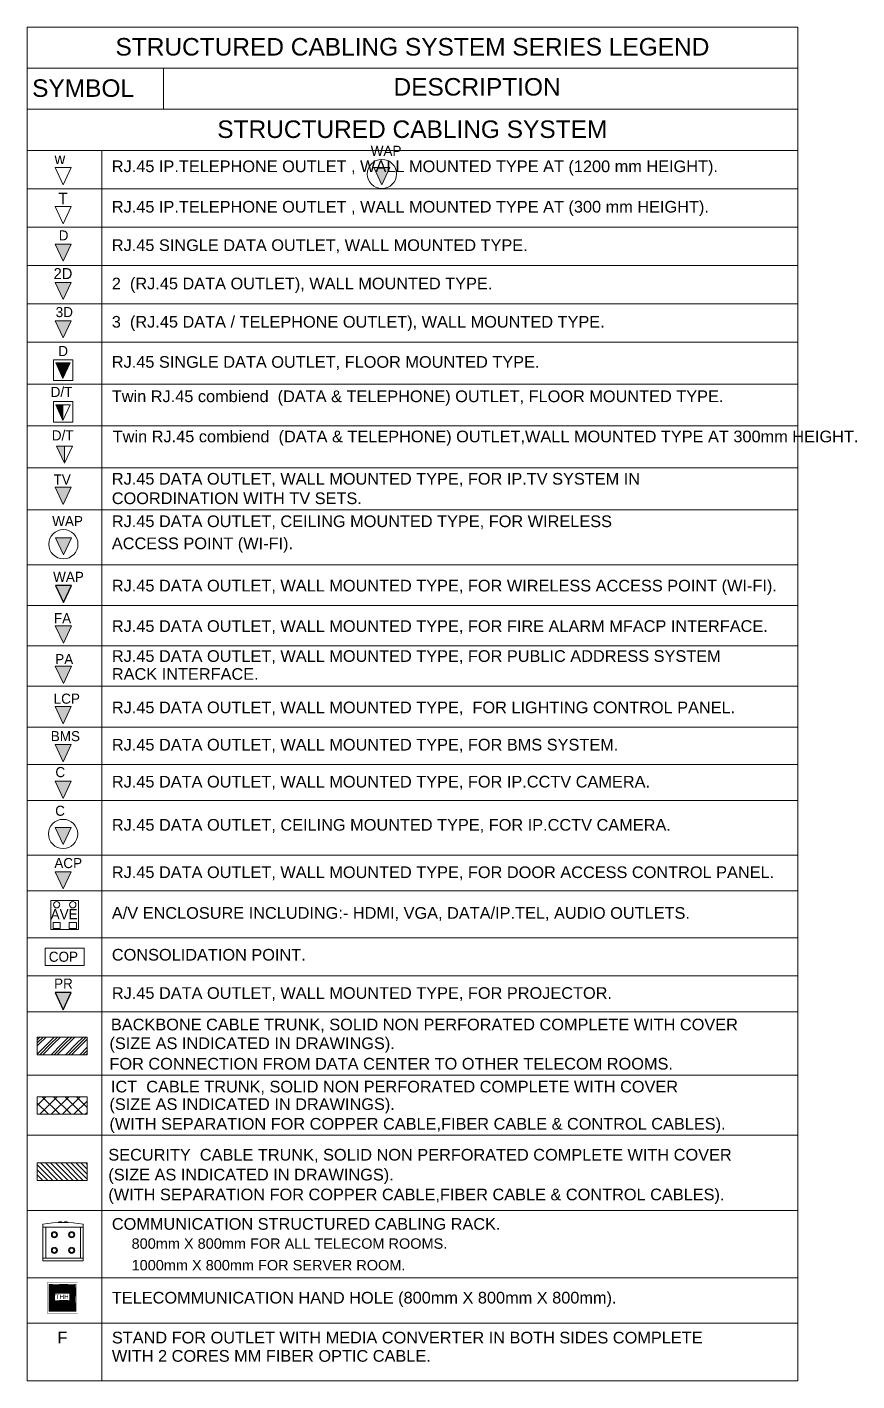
# Model space of a CAD drawing. Extents: x -15 to 169, y 313 to 399.
# Drawn here: x 149.59 to 168.53, y 344.97 to 375.86 of the extents above; entities that cross this region are included whole.
import ezdxf

# ---------------------------------------------------------------- set-up
doc = ezdxf.new("R2010")
doc.units = 0
doc.header["$LTSCALE"] = 0.15
doc.layers.get('0').update_dxf_attribs({"color": 252})
for name, color, linetype, lineweight in [('A-ANNO-NOTE', 10, 'Continuous', 0), ('E-ELECTRICAL', 252, 'Continuous', 0), ('E-TEXT', 7, 'Continuous', 0), ('ICT MANHOLE', 5, 'Continuous', 0), ('T-AUDIO VISUAL-AVE', 7, 'Continuous', 0), ('T-LINE', 7, 'Continuous', 0), ('T-STRUCTURED', 7, 'Continuous', 0)]:
    doc.layers.add(name, color=color, linetype=linetype, lineweight=lineweight)
doc.styles.add('Arial_21', font='arial.ttf', dxfattribs={"height": 2.485528})
doc.styles.add('Arial_5', font='arial.ttf', dxfattribs={"height": 2.301158})
doc.styles.add('Arial_7', font='arial.ttf', dxfattribs={"height": 0.660856})
doc.styles.add('Arial_8', font='arial.ttf', dxfattribs={"height": 0.805844})

# ---------------------------------------------------------------- blocks, each defined once
blk = doc.blocks.new('LEGEND_dwg_SCR-1155332-TELECOMMUNICATION LEGEND_ GENERAL NOTES _SYMBOLS _ ABBREVIATIONS')
at = {"layer": 'T-STRUCTURED'}
for p, q in [((346, 581), (-346, 581)), ((-296, 581), (-296, 50)), ((296, 50), (296, 581)), ((-346, 50), (346, 50))]:
    blk.add_line(p, q, dxfattribs=at)
at = {"layer": 'T-STRUCTURED', "flags": 128}
for points in [[(-346, 631), (-346, 0), (346, 0), (346, 631)], [(-72, 658), (-72, 670), (-26, 670), (-26, 659)], [(72, 658), (72, 670), (26, 670), (26, 659)]]:
    blk.add_lwpolyline(points, dxfattribs=at)
at = {"layer": 'T-STRUCTURED'}
for centre, radius in [((-148, 449), 52.5), ((-148, 449), 37.5), ((148, 449), 52.5), ((148, 449), 37.5), ((-148, 182), 52.5), ((148, 182), 52.5), ((-148, 182), 37.5), ((148, 182), 37.5)]:
    blk.add_circle(centre, radius, dxfattribs=at)
blk.add_arc((0, -1514), 2173, 80.8419, 99.1581, dxfattribs=at)
blk = doc.blocks.new('LEGEND_dwg__U24-1155325-TELECOMMUNICATION LEGEND_ GENERAL NOTES _SYMBOLS _ ABBREVIATIONS')
at = {"layer": 'T-STRUCTURED', "flags": 128}
blk.add_lwpolyline([(138, 295), (-138, 295), (0, 0)], close=True, dxfattribs=at)
blk = doc.blocks.new('F1')
at = {"xscale": 0.01150579243575653, "yscale": 0.01150579243575653, "zscale": 0.01150579243575653}
blk.add_blockref('LEGEND_dwg__U24-1155325-TELECOMMUNICATION LEGEND_ GENERAL NOTES _SYMBOLS _ ABBREVIATIONS', (29.6, -7.6), dxfattribs=at)
at = {"color": 4}
blk.add_attdef('W', (27.92, -3.52), '', height=2.17, dxfattribs=at)
blk = doc.blocks.new('DAR-DB112-B1-TI0003_dwg_T-PUBLIC-18406571-LEGEND')
at = {"layer": 'T-STRUCTURED', "flags": 128}
blk.add_lwpolyline([(138, 295), (-138, 295), (0, 0)], close=True, dxfattribs=at)
blk = doc.blocks.new('F2')
at = {"xscale": 0.01150579243575653, "yscale": 0.01150579243575653, "zscale": 0.01150579243575653}
blk.add_blockref('DAR-DB112-B1-TI0003_dwg_T-PUBLIC-18406571-LEGEND', (29.6, -15.27), dxfattribs=at)
at = {"color": 4}
blk.add_attdef('T', (28.66, -11.45), '', height=2.28, dxfattribs=at)
blk = doc.blocks.new('LEGEND_dwg__U29-1155334-TELECOMMUNICATION LEGEND_ GENERAL NOTES _SYMBOLS _ ABBREVIATIONS')
at = {"layer": 'T-STRUCTURED'}
blk.add_hatch(color=256, dxfattribs=at).paths.add_polyline_path([(0, 0), (-138, 295), (138, 295)], flags=0)
at = {"layer": 'T-STRUCTURED', "flags": 128}
blk.add_lwpolyline([(138, 295), (0, 0), (-138, 295)], close=True, dxfattribs=at)
blk = doc.blocks.new('F3')
at = {"xscale": 0.01150579243575653, "yscale": 0.01150579243575653, "zscale": 0.01150579243575653}
blk.add_blockref('LEGEND_dwg__U29-1155334-TELECOMMUNICATION LEGEND_ GENERAL NOTES _SYMBOLS _ ABBREVIATIONS', (29.6, -22.67), dxfattribs=at)
at = {"color": 4}
blk.add_attdef('D', (28.75, -18.55), '', height=1.97, dxfattribs=at)
blk = doc.blocks.new('DAR-DB112-B1-TI0003_dwg__U76-18406572-LEGEND')
at = {"layer": 'T-STRUCTURED'}
blk.add_hatch(color=256, dxfattribs=at).paths.add_polyline_path([(0, 0), (137, 295), (-138, 295)])
at = {"layer": 'T-STRUCTURED', "flags": 128}
blk.add_lwpolyline([(137, 295), (0, 0), (-138, 295)], close=True, dxfattribs=at)
blk = doc.blocks.new('f4')
at = {"xscale": 0.01150579243575653, "yscale": 0.01150579243575653, "zscale": 0.01150579243575653}
blk.add_blockref('DAR-DB112-B1-TI0003_dwg__U76-18406572-LEGEND', (29.6, -30.23), dxfattribs=at)
at = {"color": 4}
blk.add_attdef('2D', (27.73, -26.17), '', height=2.16, dxfattribs=at)
blk = doc.blocks.new('f5')
at = {"xscale": 0.01150579243575653, "yscale": 0.01150579243575653, "zscale": 0.01150579243575653}
blk.add_blockref('DAR-DB112-B1-TI0003_dwg__U76-18406572-LEGEND', (29.6, -37.78), dxfattribs=at)
at = {"color": 4}
blk.add_attdef('3D', (28.14, -33.68), '', height=1.99, dxfattribs=at)
blk = doc.blocks.new('LEGEND_dwg__U30-1155335-TELECOMMUNICATION LEGEND_ GENERAL NOTES _SYMBOLS _ ABBREVIATIONS')
at = {"layer": 'T-STRUCTURED'}
blk.add_hatch(color=256, dxfattribs=at).paths.add_polyline_path([(-3, 34), (-126, 299), (121, 299)], flags=0)
at = {"layer": 'T-STRUCTURED', "flags": 128}
for points in [[(164, 354), (-164, 354), (-164, 0), (164, 0)], [(121, 299), (-3, 34), (-126, 299)]]:
    blk.add_lwpolyline(points, close=True, dxfattribs=at)
blk = doc.blocks.new('f6')
at = {"xscale": 0.01150579243575653, "yscale": 0.01150579243575653, "zscale": 0.01150579243575653}
blk.add_blockref('LEGEND_dwg__U30-1155335-TELECOMMUNICATION LEGEND_ GENERAL NOTES _SYMBOLS _ ABBREVIATIONS', (29.6, -46.16), dxfattribs=at)
at = {"color": 4}
blk.add_attdef('D', (28.65, -41.36), '', height=1.99, dxfattribs=at)
blk = doc.blocks.new('DAR-DB112-B1-TI0003_dwg__U75-18406554-LEGEND')
at = {"layer": 'T-STRUCTURED'}
blk.add_hatch(color=256, dxfattribs=at).paths.add_polyline_path([(-3, 34), (-3, 299), (-126, 299)])
blk.add_line((-3, 299), (-3, 34), dxfattribs=at)
at = {"layer": 'T-STRUCTURED', "flags": 128}
for points in [[(164, 354), (-164, 354), (-164, 0), (164, 0)], [(121, 299), (-3, 34), (-126, 299)]]:
    blk.add_lwpolyline(points, close=True, dxfattribs=at)
blk = doc.blocks.new('f7')
at = {"xscale": 0.01150579243575653, "yscale": 0.01150579243575653, "zscale": 0.01150579243575653}
blk.add_blockref('DAR-DB112-B1-TI0003_dwg__U75-18406554-LEGEND', (29.6, -54.42), dxfattribs=at)
at = {"color": 4}
blk.add_attdef('D/T', (27.15, -49.42), '', height=1.99, dxfattribs=at)
blk = doc.blocks.new('DAR-DB112-B1-TI0003_dwg__U74-18406553-LEGEND')
at = {"layer": 'T-STRUCTURED'}
blk.add_hatch(color=256, dxfattribs=at).paths.add_polyline_path([(0, 0), (0, 295), (-138, 295)])
blk.add_line((0, 295), (0, 0), dxfattribs=at)
at = {"layer": 'T-STRUCTURED', "flags": 128}
blk.add_lwpolyline([(138, 295), (0, 0), (-138, 295)], close=True, dxfattribs=at)
blk = doc.blocks.new('f8')
at = {"xscale": 0.01150579243575653, "yscale": 0.01150579243575653, "zscale": 0.01150579243575653}
blk.add_blockref('DAR-DB112-B1-TI0003_dwg__U74-18406553-LEGEND', (0, -3.39), dxfattribs=at)
at = {"color": 4}
blk.add_attdef('D/T', (-2.51, 1.12), '', height=1.99, dxfattribs=at)
blk = doc.blocks.new('f9')
at = {"xscale": 0.01150579243575653, "yscale": 0.01150579243575653, "zscale": 0.01150579243575653}
blk.add_blockref('LEGEND_dwg__U29-1155334-TELECOMMUNICATION LEGEND_ GENERAL NOTES _SYMBOLS _ ABBREVIATIONS', (29.6, -70.63), dxfattribs=at)
at = {"color": 4}
blk.add_attdef('TV', (27.72, -66.69), '', height=1.99, dxfattribs=at)
blk = doc.blocks.new('f11')
h = blk.add_hatch(color=256)
h.dxf.hatch_style = 1
h.paths.add_polyline_path([(31.23, -86.58), (28.07, -86.58), (29.65, -89.97)])
blk.add_lwpolyline([(31.23, -86.58), (28.07, -86.58), (29.65, -89.97)], close=True)
at = {"color": 4}
blk.add_attdef('WAP', (27.63, -85.88), '', height=1.99, dxfattribs=at)
blk = doc.blocks.new('DAR-DB112-B1-TI0003_dwg_FA-18406575-LEGEND')
at = {"layer": 'T-STRUCTURED'}
blk.add_hatch(color=256, dxfattribs=at).paths.add_polyline_path([(0, 0), (137, 295), (-138, 295)])
at = {"layer": 'T-STRUCTURED', "flags": 128}
blk.add_lwpolyline([(137, 295), (-138, 295), (0, 0)], close=True, dxfattribs=at)
blk = doc.blocks.new('f12')
at = {"xscale": 0.01150579243575653, "yscale": 0.01150579243575653, "zscale": 0.01150579243575653}
blk.add_blockref('DAR-DB112-B1-TI0003_dwg_FA-18406575-LEGEND', (29.65, -97.95), dxfattribs=at)
at = {"color": 4}
blk.add_attdef('FA', (27.79, -94.03), '', height=1.99, dxfattribs=at)
blk = doc.blocks.new('DAR-DB112-B1-TI0003_dwg_PA-18406574-LEGEND')
at = {"layer": 'T-STRUCTURED'}
blk.add_hatch(color=256, dxfattribs=at).paths.add_polyline_path([(0, 0), (137, 295), (-138, 295)])
at = {"layer": 'T-STRUCTURED', "flags": 128}
blk.add_lwpolyline([(137, 295), (-138, 295), (0, 0)], close=True, dxfattribs=at)
blk = doc.blocks.new('f13')
at = {"xscale": 0.01150579243575653, "yscale": 0.01150579243575653, "zscale": 0.01150579243575653}
blk.add_blockref('DAR-DB112-B1-TI0003_dwg_PA-18406574-LEGEND', (29.65, -105.92), dxfattribs=at)
at = {"color": 4}
blk.add_attdef('PA', (28.05, -102.1), '', height=1.99, dxfattribs=at)
blk = doc.blocks.new('LEGEND_dwg_LCP-1155330-TELECOMMUNICATION LEGEND_ GENERAL NOTES _SYMBOLS _ ABBREVIATIONS')
at = {"layer": 'T-STRUCTURED'}
blk.add_hatch(color=256, dxfattribs=at).paths.add_polyline_path([(138, 295), (0, 0), (-138, 295)], flags=0)
at = {"layer": 'T-STRUCTURED', "flags": 128}
blk.add_lwpolyline([(138, 295), (-138, 295), (0, 0)], close=True, dxfattribs=at)
blk = doc.blocks.new('f14')
at = {"xscale": 0.01150579243575653, "yscale": 0.01150579243575653, "zscale": 0.01150579243575653}
blk.add_blockref('LEGEND_dwg_LCP-1155330-TELECOMMUNICATION LEGEND_ GENERAL NOTES _SYMBOLS _ ABBREVIATIONS', (29.6, -113.87), dxfattribs=at)
at = {"color": 4}
blk.add_attdef('LCP', (27.74, -109.9), '', height=1.99, dxfattribs=at)
blk = doc.blocks.new('LEGEND_dwg_BMS-1155331-TELECOMMUNICATION LEGEND_ GENERAL NOTES _SYMBOLS _ ABBREVIATIONS')
at = {"layer": 'T-STRUCTURED'}
blk.add_hatch(color=256, dxfattribs=at).paths.add_polyline_path([(138, 295), (0, 0), (-138, 295)], flags=0)
at = {"layer": 'T-STRUCTURED', "flags": 128}
blk.add_lwpolyline([(138, 295), (-138, 295), (0, 0)], close=True, dxfattribs=at)
blk = doc.blocks.new('f15')
at = {"xscale": 0.01150579243575653, "yscale": 0.01150579243575653, "zscale": 0.01150579243575653}
blk.add_blockref('LEGEND_dwg_BMS-1155331-TELECOMMUNICATION LEGEND_ GENERAL NOTES _SYMBOLS _ ABBREVIATIONS', (29.6, -121.36), dxfattribs=at)
at = {"color": 4}
blk.add_attdef('BMS', (27.17, -117.28), '', height=1.99, dxfattribs=at)
blk = doc.blocks.new('LEGEND_dwg_C-1155328-TELECOMMUNICATION LEGEND_ GENERAL NOTES _SYMBOLS _ ABBREVIATIONS')
at = {"layer": 'T-STRUCTURED'}
blk.add_hatch(color=256, dxfattribs=at).paths.add_polyline_path([(138, 295), (0, 0), (-138, 295)], flags=0)
at = {"layer": 'T-STRUCTURED', "flags": 128}
blk.add_lwpolyline([(138, 295), (-138, 295), (0, 0)], close=True, dxfattribs=at)
blk = doc.blocks.new('f16')
at = {"xscale": 0.01150579243575653, "yscale": 0.01150579243575653, "zscale": 0.01150579243575653}
blk.add_blockref('LEGEND_dwg_C-1155328-TELECOMMUNICATION LEGEND_ GENERAL NOTES _SYMBOLS _ ABBREVIATIONS', (29.6, -128.58), dxfattribs=at)
at = {"color": 4}
blk.add_attdef('C', (28.08, -124.38), '', height=1.99, dxfattribs=at)
blk = doc.blocks.new('LEGEND_dwg_C-CEILING OUTLET-1155326-TELECOMMUNICATION LEGEND_ GENERAL NOTES _SYMBOLS _ ABBREVIATIONS')
at = {"layer": 'T-STRUCTURED'}
blk.add_hatch(color=256, dxfattribs=at).paths.add_polyline_path([(0, -184), (-138, 111), (138, 111)], flags=0)
at = {"layer": 'T-STRUCTURED', "flags": 128}
blk.add_lwpolyline([(138, 111), (-138, 111), (0, -184)], close=True, dxfattribs=at)
at = {"layer": 'T-STRUCTURED'}
blk.add_circle((0, 0), 250, dxfattribs=at)
blk = doc.blocks.new('f17')
at = {"xscale": 0.01150579243575653, "yscale": 0.01150579243575653, "zscale": 0.01150579243575653}
blk.add_blockref('LEGEND_dwg_C-CEILING OUTLET-1155326-TELECOMMUNICATION LEGEND_ GENERAL NOTES _SYMBOLS _ ABBREVIATIONS', (29.6, -135.57), dxfattribs=at)
at = {"color": 4}
blk.add_attdef('C', (28.04, -132), '', height=1.99, dxfattribs=at)
blk = doc.blocks.new('f18')
at = {"xscale": 0.01150579243575653, "yscale": 0.01150579243575653, "zscale": 0.01150579243575653}
blk.add_blockref('LEGEND_dwg_C-1155328-TELECOMMUNICATION LEGEND_ GENERAL NOTES _SYMBOLS _ ABBREVIATIONS', (29.6, -146.42), dxfattribs=at)
at = {"color": 4}
blk.add_attdef('ACP', (27.87, -142.31), '', height=1.99, dxfattribs=at)
blk = doc.blocks.new('DAR-DB112-B1-TI0003_dwg_AVE-18406578-LEGEND')
at = {"layer": 'T-AUDIO VISUAL-AVE', "flags": 128}
for points in [[(-238, 498), (-238, 0), (238, 0), (238, 498)], [(-198, 122), (-73, 122), (-73, 22), (-198, 22)], [(77, 122), (202, 122), (202, 22), (77, 22)]]:
    blk.add_lwpolyline(points, close=True, dxfattribs=at)
at = {"layer": 'T-AUDIO VISUAL-AVE'}
for centre in [(-135, 427), (140, 427)]:
    blk.add_circle(centre, 55, dxfattribs=at)
blk = doc.blocks.new('f19')
at = {"xscale": 0.01150579243575653, "yscale": 0.01150579243575653, "zscale": 0.01150579243575653}
blk.add_blockref('DAR-DB112-B1-TI0003_dwg_AVE-18406578-LEGEND', (29.89, -154.44), dxfattribs=at)
at = {"color": 4}
blk.add_attdef('AVE', (27.15, -152.39), '', height=1.99, dxfattribs=at)
blk = doc.blocks.new('DAR-DB112-B1-TI0003_dwg_consolidation point-18406577-LEGEND')
at = {"layer": 'T-STRUCTURED', "flags": 128}
blk.add_lwpolyline([(334, 0), (334, 300), (-334, 300), (-334, 0)], close=True, dxfattribs=at)
blk = doc.blocks.new('f20')
at = {"xscale": 0.01150579243575653, "yscale": 0.01150579243575653, "zscale": 0.01150579243575653}
blk.add_blockref('DAR-DB112-B1-TI0003_dwg_consolidation point-18406577-LEGEND', (29.89, -161.53), dxfattribs=at)
at = {"color": 4}
blk.add_attdef('COP', (26.78, -160.78), '', height=1.99, dxfattribs=at)
blk = doc.blocks.new('f21')
h = blk.add_hatch(color=256)
h.dxf.hatch_style = 1
h.paths.add_polyline_path([(31.18, -166.85), (28.02, -166.85), (29.6, -170.24)])
blk.add_lwpolyline([(31.18, -166.85), (28.02, -166.85), (29.6, -170.24)], close=True)
at = {"color": 4}
blk.add_attdef('PR', (27.82, -166.08), '', height=1.99, dxfattribs=at)
blk = doc.blocks.new('LEGEND_dwg_WAP-CEILING-1155327-TELECOMMUNICATION LEGEND_ GENERAL NOTES _SYMBOLS _ ABBREVIATIONS')
at = {"layer": 'T-STRUCTURED'}
blk.add_hatch(color=256, dxfattribs=at).paths.add_polyline_path([(0, -184), (-138, 111), (138, 111)], flags=0)
at = {"layer": 'T-STRUCTURED', "flags": 128}
blk.add_lwpolyline([(138, 111), (-138, 111), (0, -184)], close=True, dxfattribs=at)
at = {"layer": 'T-STRUCTURED'}
blk.add_circle((0, 0), 250, dxfattribs=at)
blk = doc.blocks.new('f10')
at = {"xscale": 0.01150579243575653, "yscale": 0.01150579243575653, "zscale": 0.01150579243575653}
blk.add_blockref('LEGEND_dwg_WAP-CEILING-1155327-TELECOMMUNICATION LEGEND_ GENERAL NOTES _SYMBOLS _ ABBREVIATIONS', (29.6, -78.29), dxfattribs=at)
at = {"color": 4}
blk.add_attdef('WAP', (27.39, -74.72), '', height=1.99, dxfattribs=at)

msp = doc.modelspace()

# ---------------------------------------------------------------- linework, layer by layer
at = {"linetype": 'Continuous'}
for p, q in [((149.823, 352.75), (149.884, 352.811)), ((149.823, 352.681), (149.954, 352.811)), ((149.823, 352.423), (150.058, 352.658)), ((149.823, 352.611), (149.87, 352.658)), ((149.87, 352.658), (150.023, 352.811)), ((149.881, 352.411), (150.128, 352.658)), ((149.95, 352.411), (150.197, 352.658)), ((150.058, 352.658), (150.212, 352.811)), ((150.128, 352.658), (150.281, 352.811)), ((150.138, 352.411), (150.386, 352.658)), ((150.197, 352.658), (150.351, 352.811)), ((150.208, 352.411), (150.455, 352.658)), ((150.277, 352.411), (150.525, 352.658)), ((150.386, 352.658), (150.539, 352.811)), ((150.455, 352.658), (150.609, 352.811)), ((150.466, 352.411), (150.713, 352.658)), ((150.525, 352.658), (150.678, 352.811)), ((150.535, 352.411), (150.783, 352.658)), ((150.605, 352.411), (150.852, 352.658)), ((150.713, 352.658), (150.867, 352.811)), ((150.783, 352.658), (150.936, 352.811)), ((150.793, 352.411), (150.963, 352.58)), ((150.852, 352.658), (150.963, 352.768)), ((150.863, 352.411), (150.963, 352.51)), ((150.932, 352.411), (150.963, 352.441)), ((149.823, 351.254), (150.02, 351.451)), ((150.077, 351.051), (149.823, 351.305)), ((149.88, 351.051), (150.28, 351.451)), ((150.337, 351.051), (149.937, 351.451)), ((150.14, 351.051), (150.54, 351.451)), ((150.597, 351.051), (150.196, 351.451)), ((150.399, 351.051), (150.8, 351.451)), ((150.857, 351.051), (150.456, 351.451)), ((150.659, 351.051), (150.963, 351.354)), ((150.963, 351.205), (150.716, 351.451)), ((150.919, 351.051), (150.963, 351.094)), ((150.179, 349.542), (149.823, 349.898)), ((150.063, 349.542), (149.823, 349.782)), ((150.295, 349.542), (149.894, 349.943)), ((150.41, 349.542), (150.01, 349.943)), ((150.526, 349.542), (150.125, 349.943)), ((150.642, 349.542), (150.241, 349.943)), ((150.758, 349.542), (150.357, 349.943)), ((150.873, 349.542), (150.473, 349.943)), ((150.963, 349.568), (150.588, 349.943)), ((150.963, 349.684), (150.704, 349.943)), ((150.963, 349.8), (150.82, 349.943)), ((150.963, 349.916), (150.936, 349.943)), ((149.947, 349.542), (149.823, 349.666)), ((149.832, 349.542), (149.823, 349.55)), ((150.085, 347.091), (150.161, 347.091)), ((150.085, 347.062), (150.161, 347.062)), ((150.085, 347.033), (150.161, 347.033)), ((150.085, 347.003), (150.161, 347.003)), ((150.085, 346.974), (150.161, 346.974)), ((150.103, 347.091), (150.103, 347.175)), ((150.132, 347.091), (150.132, 347.175)), ((150.161, 347.091), (150.161, 347.175)), ((150.161, 347.15), (150.338, 347.15)), ((150.161, 347.121), (150.338, 347.121)), ((150.161, 346.915), (150.161, 347.091)), ((150.161, 347.091), (150.338, 347.091)), ((150.191, 346.915), (150.191, 347.091)), ((150.22, 346.915), (150.22, 347.091)), ((150.25, 346.963), (150.25, 347.091)), ((150.279, 346.963), (150.279, 347.091)), ((150.308, 346.963), (150.308, 347.091)), ((150.338, 347.091), (150.338, 347.175)), ((150.338, 346.963), (150.338, 347.091)), ((150.338, 347.091), (150.514, 347.091)), ((150.338, 347.062), (150.514, 347.062)), ((150.338, 347.033), (150.514, 347.033)), ((150.338, 347.003), (150.514, 347.003)), ((150.338, 346.974), (150.514, 346.974)), ((150.367, 347.091), (150.367, 347.175)), ((150.397, 347.091), (150.397, 347.175)), ((150.426, 347.091), (150.426, 347.175)), ((150.455, 347.091), (150.455, 347.175)), ((150.485, 347.091), (150.485, 347.175)), ((150.514, 347.091), (150.514, 347.175)), ((150.514, 347.15), (150.691, 347.15)), ((150.514, 347.121), (150.691, 347.121)), ((150.514, 346.963), (150.514, 347.091)), ((150.514, 347.091), (150.691, 347.091)), ((150.544, 346.963), (150.544, 347.091)), ((150.573, 346.915), (150.573, 347.091)), ((150.602, 346.915), (150.602, 347.091)), ((150.632, 346.915), (150.632, 347.091)), ((150.661, 346.915), (150.661, 347.091)), ((150.691, 347.091), (150.691, 347.175)), ((150.691, 346.915), (150.691, 347.091)), ((150.691, 347.091), (150.71, 347.091)), ((150.691, 347.062), (150.71, 347.062)), ((150.691, 347.033), (150.71, 347.033)), ((150.691, 347.003), (150.71, 347.003)), ((150.691, 346.974), (150.71, 346.974)), ((150.085, 346.944), (150.161, 346.944)), ((150.085, 346.915), (150.161, 346.915)), ((150.085, 346.739), (150.161, 346.739)), ((150.085, 346.709), (150.161, 346.709)), ((150.085, 346.68), (150.161, 346.68)), ((150.103, 346.739), (150.103, 346.915)), ((150.132, 346.739), (150.132, 346.915)), ((150.161, 346.739), (150.161, 346.915)), ((150.161, 346.915), (150.226, 346.915)), ((150.161, 346.886), (150.226, 346.886)), ((150.161, 346.856), (150.226, 346.856)), ((150.161, 346.827), (150.226, 346.827)), ((150.161, 346.797), (150.338, 346.797)), ((150.161, 346.768), (150.338, 346.768)), ((150.161, 346.562), (150.161, 346.739)), ((150.161, 346.739), (150.338, 346.739)), ((150.191, 346.562), (150.191, 346.739)), ((150.22, 346.562), (150.22, 346.739)), ((150.25, 346.562), (150.25, 346.739)), ((150.279, 346.562), (150.279, 346.739)), ((150.308, 346.562), (150.308, 346.739)), ((150.338, 346.739), (150.338, 346.807)), ((150.338, 346.562), (150.338, 346.739)), ((150.338, 346.739), (150.514, 346.739)), ((150.338, 346.709), (150.514, 346.709)), ((150.338, 346.68), (150.514, 346.68)), ((150.367, 346.739), (150.367, 346.807)), ((150.397, 346.739), (150.397, 346.807)), ((150.426, 346.739), (150.426, 346.807)), ((150.455, 346.739), (150.455, 346.807)), ((150.485, 346.739), (150.485, 346.807)), ((150.514, 346.739), (150.514, 346.807)), ((150.514, 346.797), (150.691, 346.797)), ((150.514, 346.768), (150.691, 346.768)), ((150.514, 346.562), (150.514, 346.739)), ((150.514, 346.739), (150.691, 346.739)), ((150.544, 346.562), (150.544, 346.739)), ((150.556, 346.915), (150.691, 346.915)), ((150.556, 346.886), (150.691, 346.886)), ((150.556, 346.856), (150.691, 346.856)), ((150.556, 346.827), (150.691, 346.827)), ((150.573, 346.562), (150.573, 346.739)), ((150.602, 346.562), (150.602, 346.739)), ((150.632, 346.562), (150.632, 346.739)), ((150.661, 346.562), (150.661, 346.739)), ((150.691, 346.944), (150.71, 346.944)), ((150.691, 346.739), (150.691, 346.915)), ((150.691, 346.915), (150.71, 346.915)), ((150.691, 346.562), (150.691, 346.739)), ((150.691, 346.739), (150.71, 346.739)), ((150.691, 346.709), (150.71, 346.709)), ((150.691, 346.68), (150.71, 346.68)), ((150.085, 346.65), (150.161, 346.65)), ((150.085, 346.621), (150.161, 346.621)), ((150.085, 346.592), (150.161, 346.592)), ((150.085, 346.562), (150.161, 346.562)), ((150.103, 346.55), (150.103, 346.562)), ((150.132, 346.55), (150.132, 346.562)), ((150.161, 346.55), (150.161, 346.562)), ((150.161, 346.562), (150.338, 346.562)), ((150.338, 346.65), (150.514, 346.65)), ((150.338, 346.621), (150.514, 346.621)), ((150.338, 346.592), (150.514, 346.592)), ((150.338, 346.55), (150.338, 346.562)), ((150.338, 346.562), (150.514, 346.562)), ((150.367, 346.55), (150.367, 346.562)), ((150.397, 346.55), (150.397, 346.562)), ((150.426, 346.55), (150.426, 346.562)), ((150.455, 346.55), (150.455, 346.562)), ((150.485, 346.55), (150.485, 346.562)), ((150.514, 346.55), (150.514, 346.562)), ((150.514, 346.562), (150.691, 346.562)), ((150.691, 346.65), (150.71, 346.65)), ((150.691, 346.621), (150.71, 346.621)), ((150.691, 346.592), (150.71, 346.592)), ((150.691, 346.55), (150.691, 346.562)), ((150.691, 346.562), (150.71, 346.562))]:
    msp.add_line(p, q, dxfattribs=at)
at = {"color": 1, "lineweight": 15, "flags": 128}
msp.add_lwpolyline([(167.177, 375.863), (149.596, 375.863), (149.596, 344.966), (167.175, 344.966), (167.175, 375.863)], dxfattribs=at)
at = {"layer": 'A-ANNO-NOTE', "color": 10}
for p, q in [((149.591, 374.926), (167.171, 374.926)), ((152.705, 374.926), (152.705, 373.99))]:
    msp.add_line(p, q, dxfattribs=at)
at = {"layer": 'A-ANNO-NOTE', "color": 5, "flags": 128}
for points in [[(150.963, 352.811), (150.963, 352.411), (149.823, 352.411), (149.823, 352.811)], [(150.963, 351.451), (150.963, 351.051), (149.823, 351.051), (149.823, 351.451)], [(150.963, 349.943), (150.963, 349.542), (149.823, 349.542), (149.823, 349.943)]]:
    msp.add_lwpolyline(points, close=True, dxfattribs=at)
at = {"layer": 'ICT MANHOLE', "const_width": 0.00695, "elevation": -236.41}
for points in [[(150.051, 347.21), (150.745, 347.209), (150.745, 346.515), (150.05, 346.515)], [(150.085, 347.175), (150.71, 347.175), (150.71, 346.55), (150.085, 346.55)]]:
    msp.add_lwpolyline(points, close=True, dxfattribs=at)
at = {"layer": 'T-LINE', "color": 1}
for p, q in [((149.59, 373.99), (167.171, 373.99)), ((149.596, 373.045), (167.177, 373.045))]:
    msp.add_line(p, q, dxfattribs=at)
at = {"layer": 'T-LINE'}
for p, q in [((151.294, 373.045), (151.294, 344.966)), ((149.596, 372.17), (167.175, 372.17)), ((149.596, 371.296), (167.175, 371.296)), ((149.596, 370.421), (167.175, 370.421)), ((149.596, 369.547), (167.175, 369.547)), ((149.596, 368.672), (167.175, 368.672)), ((149.596, 367.716), (167.175, 367.716)), ((149.596, 366.759), (167.175, 366.759)), ((149.596, 365.803), (167.175, 365.803)), ((149.596, 364.847), (167.175, 364.847)), ((149.596, 363.588), (167.175, 363.588)), ((149.596, 362.665), (167.175, 362.665)), ((149.596, 361.742), (167.175, 361.742)), ((149.596, 360.819), (167.175, 360.819)), ((149.596, 359.886), (167.175, 359.886)), ((149.596, 359.033), (167.175, 359.033)), ((149.596, 358.214), (167.175, 358.214)), ((149.596, 356.968), (167.175, 356.968)), ((149.596, 356.149), (167.175, 356.149)), ((149.596, 355.078), (167.175, 355.078)), ((149.596, 354.211), (167.175, 354.211)), ((149.596, 353.392), (167.175, 353.392)), ((149.596, 351.943), (167.175, 351.943)), ((149.596, 350.571), (167.175, 350.571)), ((149.596, 348.854), (167.175, 348.854)), ((149.596, 347.316), (167.175, 347.316)), ((149.596, 347.316), (167.175, 347.316)), ((149.596, 346.284), (167.175, 346.284))]:
    msp.add_line(p, q, dxfattribs=at)

# ---------------------------------------------------------------- block references
at = {"xscale": 0.1157527098878497, "yscale": 0.1157527098878497, "zscale": 0.1157527098878497}
for name, p, values in [('F1', (146.986, 373.142), {'W': 'w'}), ('f10', (154.261, 381.572), {'WAP': 'WAP'}), ('F2', (146.986, 373.142), {'T': 'T'}), ('F3', (146.986, 373.142), {'D': 'D'}), ('f4', (146.986, 373.142), {'2D': '2D'}), ('f5', (146.986, 373.142), {'3D': '3D'}), ('f6', (146.986, 373.142), {'D': 'D'}), ('f7', (146.986, 373.142), {'D/T': 'D/T'}), ('f8', (150.445, 366.3), {'D/T': 'D/T'}), ('f9', (146.986, 373.142), {'TV': 'TV'}), ('f10', (146.993, 373.123), {'WAP': 'WAP'}), ('f11', (146.986, 373.142), {'WAP': 'WAP'}), ('f12', (146.986, 373.142), {'FA': 'FA'}), ('f13', (146.986, 373.142), {'PA': 'PA'}), ('f14', (146.986, 373.142), {'LCP': 'LCP'}), ('f15', (146.986, 373.142), {'BMS': 'BMS'}), ('f16', (146.986, 373.142), {'C': 'C'}), ('f17', (146.986, 373.142), {'C': 'C'}), ('f18', (146.986, 373.142), {'ACP': 'ACP'}), ('f19', (146.986, 373.142), {'AVE': 'AVE'}), ('f20', (146.986, 373.142), {'COP': 'COP'}), ('f21', (146.986, 373.142), {'PR': 'PR'})]:
    msp.add_blockref(name, p, dxfattribs=at).add_auto_attribs(values)
at = {"xscale": 0.001331826653845942, "yscale": 0.001331826653845942, "zscale": 0.001331826653845942}
msp.add_blockref('LEGEND_dwg_SCR-1155332-TELECOMMUNICATION LEGEND_ GENERAL NOTES _SYMBOLS _ ABBREVIATIONS', (150.412, 347.703), dxfattribs=at)

# ---------------------------------------------------------------- texts
at = {"layer": 'A-ANNO-NOTE', "color": 2, "line_spacing_factor": 0.941778, "style": 'Arial_8'}
for s, insert, char_height, width, attachment_point in [('STRUCTURED CABLING SYSTEM SERIES LEGEND', (158.384, 375.613), 0.39955, 16.16219, 2), ('SYMBOL', (149.706, 374.67), 0.3995, 2.76871, 1), ('DESCRIPTION', (157.952, 374.699), 0.39955, 4.54929, 1), ('STRUCTURED CABLING SYSTEM', (158.38, 373.732), 0.39955, 10.60522, 2)]:
    msp.add_mtext(s, dxfattribs=dict(at, insert=insert, char_height=char_height, width=width, attachment_point=attachment_point))
at = {"layer": 'E-ELECTRICAL', "color": 4}
msp.add_text('THH', height=0.1042, rotation=359.9873, dxfattribs=at).set_placement((150.243, 346.833, -236.41))
at = {"layer": 'E-TEXT', "style": 'Arial_7'}
msp.add_text('F', height=0.266, dxfattribs=at).set_placement((150.283, 345.822))
at = {"layer": 'E-TEXT', "attachment_point": 1, "line_spacing_factor": 0.941778}
for s, insert, char_height, width, style in [('RJ.45 IP.TELEPHONE OUTLET , WALL MOUNTED TYPE AT (1200 mm HEIGHT).', (151.524, 372.819), 0.26637, 16.50398, 'Arial_7'), ('RJ.45 IP.TELEPHONE OUTLET , WALL MOUNTED TYPE AT (300 mm HEIGHT).', (151.524, 371.896), 0.26637, 16.25614, 'Arial_5'), ('RJ.45 SINGLE DATA OUTLET, WALL MOUNTED TYPE.', (151.524, 371.019), 0.26637, 11.32223, 'Arial_7'), ('2  (RJ.45 DATA OUTLET), WALL MOUNTED TYPE.', (151.524, 370.144), 0.26637, 11.32223, 'Arial_7'), ('3  (RJ.45 DATA / TELEPHONE OUTLET), WALL MOUNTED TYPE.', (151.524, 369.27), 0.26637, 11.32223, 'Arial_7'), ('RJ.45 SINGLE DATA OUTLET, FLOOR MOUNTED TYPE.', (151.524, 368.354), 0.26637, 11.64181, 'Arial_7'), ('Twin RJ.45 combiend  (DATA & TELEPHONE) OUTLET, FLOOR MOUNTED TYPE.', (151.524, 367.57), 0.26637, 13.55563, 'Arial_7'), ('Twin RJ.45 combiend  (DATA & TELEPHONE) OUTLET,WALL MOUNTED TYPE AT 300mm HEIGHT.', (151.545, 366.653), 0.26637, 16.76735, 'Arial_7'), ('RJ.45 DATA OUTLET, WALL MOUNTED TYPE, FOR IP.TV SYSTEM IN', (151.524, 365.687), 0.26637, 16.76735, 'Arial_7'), ('COORDINATION WITH TV SETS.', (151.524, 365.243), 0.26637, 16.76735, 'Arial_7'), ('RJ.45 DATA OUTLET, CEILING MOUNTED TYPE, FOR WIRELESS', (151.525, 364.718), 0.26637, 14.27997, 'Arial_7'), ('ACCESS POINT (WI-FI).', (151.525, 364.214), 0.26637, 4.93065, 'Arial_7'), ('RJ.45 DATA OUTLET, WALL MOUNTED TYPE, FOR WIRELESS ACCESS POINT (WI-FI).', (151.525, 363.249), 0.26637, 16.9703, 'Arial_7'), ('RJ.45 DATA OUTLET, WALL MOUNTED TYPE, FOR FIRE ALARM MFACP INTERFACE.', (151.525, 362.326), 0.26637, 16.9703, 'Arial_7'), ('RJ.45 DATA OUTLET, WALL MOUNTED TYPE, FOR PUBLIC ADDRESS SYSTEM', (151.525, 361.642), 0.26637, 16.9703, 'Arial_7'), ('RACK INTERFACE.', (151.525, 361.233), 0.26637, 16.9703, 'Arial_7'), ('RJ.45 DATA OUTLET, WALL MOUNTED TYPE,  FOR LIGHTING CONTROL PANEL.', (151.525, 360.47), 0.26637, 16.9703, 'Arial_7'), ('RJ.45 DATA OUTLET, WALL MOUNTED TYPE, FOR BMS SYSTEM.', (151.525, 359.619), 0.26637, 13.78103, 'Arial_7'), ('RJ.45 DATA OUTLET, WALL MOUNTED TYPE, FOR IP.CCTV CAMERA.', (151.525, 358.775), 0.26637, 14.64846, 'Arial_7'), ('RJ.45 DATA OUTLET, CEILING MOUNTED TYPE, FOR IP.CCTV CAMERA.', (151.525, 357.79), 0.26637, 15.21588, 'Arial_7'), ('RJ.45 DATA OUTLET, WALL MOUNTED TYPE, FOR DOOR ACCESS CONTROL PANEL.', (151.525, 356.709), 0.26637, 15.67374, 'Arial_7'), ('A/V ENCLOSURE INCLUDING:- HDMI, VGA, DATA/IP.TEL, AUDIO OUTLETS.', (151.525, 355.779), 0.26637, 15.67374, 'Arial_7'), ('CONSOLIDATION POINT.', (151.525, 354.825), 0.26637, 15.67374, 'Arial_7'), ('RJ.45 DATA OUTLET, WALL MOUNTED TYPE, FOR PROJECTOR.', (151.525, 353.952), 0.26637, 14.64846, 'Arial_7'), ('BACKBONE CABLE TRUNK, SOLID NON PERFORATED COMPLETE WITH COVER', (151.504, 353.233), 0.26637, 16.74855, 'Arial_7'), ('(SIZE AS INDICATED IN DRAWINGS).', (151.47, 352.805), 0.26637, 8.41015, 'Arial_7'), ('FOR CONNECTION FROM DATA CENTER TO OTHER TELECOM ROOMS.', (151.47, 352.338), 0.26637, 14.85513, 'Arial_7'), ('ICT  CABLE TRUNK, SOLID NON PERFORATED COMPLETE WITH COVER', (151.504, 351.816), 0.26637, 16.87247, 'Arial_7'), ('(SIZE AS INDICATED IN DRAWINGS).', (151.47, 351.416), 0.26637, 8.41015, 'Arial_7'), ('(WITH SEPARATION FOR COPPER CABLE,FIBER CABLE & CONTROL CABLES).', (151.47, 350.967), 0.26637, 14.85513, 'Arial_7'), ('SECURITY  CABLE TRUNK, SOLID NON PERFORATED COMPLETE WITH COVER', (151.445, 350.261), 0.26637, 16.87247, 'Arial_7'), ('(SIZE AS INDICATED IN DRAWINGS).', (151.445, 349.808), 0.26637, 8.41015, 'Arial_7'), ('(WITH SEPARATION FOR COPPER CABLE,FIBER CABLE & CONTROL CABLES).', (151.445, 349.354), 0.26637, 14.85513, 'Arial_7'), ('COMMUNICATION STRUCTURED CABLING RACK.', (151.525, 348.682), 0.26637, 10.5722, 'Arial_7'), ('800mm X 800mm FOR ALL TELECOM ROOMS.', (151.975, 348.219), 0.23677, 8.6003, 'Arial_21'), ('1000mm X 800mm FOR SERVER ROOM.', (151.975, 347.726), 0.23677, 7.45823, 'Arial_21'), ('TELECOMMUNICATION HAND HOLE (800mm X 800mm X 800mm).', (151.525, 346.999), 0.26637, 13.73864, 'Arial_7'), ('STAND FOR OUTLET WITH MEDIA CONVERTER IN BOTH SIDES COMPLETE WITH 2 CORES MM FIBER OPTIC CABLE.', (151.525, 346.088), 0.26637, 13.73864, 'Arial_7')]:
    msp.add_mtext(s, dxfattribs=dict(at, insert=insert, char_height=char_height, width=width, style=style))

doc.saveas('drawing.dxf')
